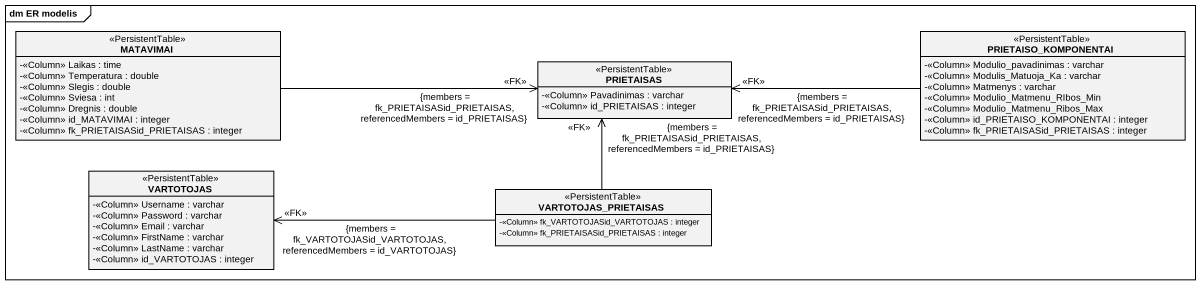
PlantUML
@startuml
mainframe dm ER modelis
hide circle
hide empty members
skinparam classAttributeIconSize 0
class MATAVIMAI <<PersistentTable>> {
  -<<Column>> Laikas : time
  -<<Column>> Temperatura : double
  -<<Column>> Slegis : double
  -<<Column>> Sviesa : int
  -<<Column>> Dregnis : double
  -<<Column>> id_MATAVIMAI : integer
  -<<Column>> fk_PRIETAISASid_PRIETAISAS : integer
}
class PRIETAISO_KOMPONENTAI <<PersistentTable>> {
  -<<Column>> Modulio_pavadinimas : varchar
  -<<Column>> Modulis_Matuoja_Ka : varchar
  -<<Column>> Matmenys : varchar
  -<<Column>> Modulio_Matmenu_RIbos_Min
  -<<Column>> Modulio_Matmenu_Ribos_Max
  -<<Column>> id_PRIETAISO_KOMPONENTAI : integer
  -<<Column>> fk_PRIETAISASid_PRIETAISAS : integer
}
class PRIETAISAS <<PersistentTable>> {
  -<<Column>> Pavadinimas : varchar
  -<<Column>> id_PRIETAISAS : integer
}
class VARTOTOJAS <<PersistentTable>> {
  -<<Column>> Username : varchar
  -<<Column>> Password : varchar
  -<<Column>> Email : varchar
  -<<Column>> FirstName : varchar
  -<<Column>> LastName : varchar
  -<<Column>> id_VARTOTOJAS : integer
}
class VARTOTOJAS_PRIETAISAS <<PersistentTable>> {
  -<<Column>> fk_VARTOTOJASid_VARTOTOJAS : integer
  -<<Column>> fk_PRIETAISASid_PRIETAISAS : integer
}
MATAVIMAI -right-> "<<FK>>\n{members = fk_PRIETAISASid_PRIETAISAS, referencedMembers = id_PRIETAISAS}" PRIETAISAS
PRIETAISO_KOMPONENTAI -left-> "<<FK>>\n{members = fk_PRIETAISASid_PRIETAISAS, referencedMembers = id_PRIETAISAS}" PRIETAISAS
VARTOTOJAS_PRIETAISAS -up-> "<<FK>>\n{members = fk_PRIETAISASid_PRIETAISAS, referencedMembers = id_PRIETAISAS}" PRIETAISAS
VARTOTOJAS_PRIETAISAS -left-> "<<FK>>\n{members = fk_VARTOTOJASid_VARTOTOJAS, referencedMembers = id_VARTOTOJAS}" VARTOTOJAS
@enduml
